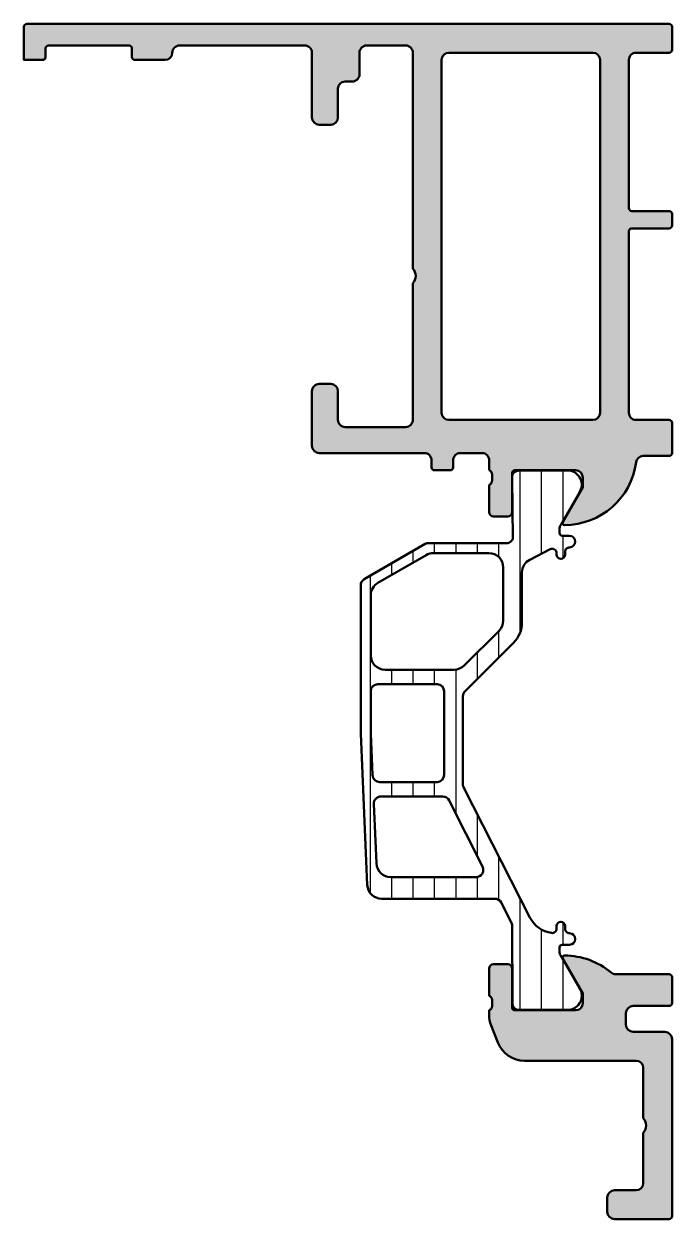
# Model space of a CAD drawing. Extents: x -30 to 15, y 0 to 83.
import ezdxf

# ---------------------------------------------------------------- set-up
doc = ezdxf.new("R2010")
doc.units = 0
for name, color, linetype, lineweight in [('0S-Alu contour', 7, 'Continuous', 50), ('0S-Alu hatch', 252, 'Continuous', 25), ('0S-Plastic contour', 254, 'Continuous', 50), ('0S-Plastic hatch', 253, 'Continuous', 25)]:
    doc.layers.add(name, color=color, linetype=linetype, lineweight=lineweight)

# ---------------------------------------------------------------- blocks, each defined once
blk = doc.blocks.new('469890__32DF7F04_ADAA_466A_9E45_DB530DAF7FE0_')
at = {"layer": '0S-Alu hatch'}
h = blk.add_hatch(color=256, dxfattribs=at)
edge = h.paths.add_edge_path()
edge.add_line((15.00100320730185, 53.20086376997223), (15.00100320730185, 55.30086376997222))
edge.add_arc((14.80100320730185, 55.30086376997222), 0.2000000000000028, 0, 90)
edge.add_line((14.80100320730185, 55.50086376997223), (12.50100320730185, 55.50086376997223))
edge.add_ellipse((12.50100320730184, 56.00086376997222), major_axis=(-0.4999999999999929, 0), ratio=1, start_angle=0, end_angle=90.0000000000004, ccw=False)
edge.add_line((12.00100320730185, 56.00086376997222), (12.00100320730185, 68.60086376997222))
edge.add_ellipse((12.20100320730184, 68.60086376997224), major_axis=(-0.1999999999999957, 0), ratio=1, start_angle=269.99999999999795, end_angle=360, ccw=False)
edge.add_line((12.20100320730185, 68.80086376997222), (14.80100320730185, 68.80086376997222))
edge.add_arc((14.80100320730185, 69.00086376997221), 0.2000000000000028, 270, 360)
edge.add_line((15.00100320730185, 69.00086376997221), (15.00100320730185, 69.80086376997222))
edge.add_arc((14.80100320730185, 69.80086376997222), 0.2000000000000028, 0, 90)
edge.add_line((14.80100320730185, 70.00086376997223), (12.20100320730185, 70.00086376997223))
edge.add_ellipse((12.20100320730184, 70.20086376997222), major_axis=(-0.1999999999999886, 0), ratio=1, start_angle=0, end_angle=90.00000000000199, ccw=False)
edge.add_line((12.00100320730185, 70.20086376997223), (12.00100320730185, 80.50086376997224))
edge.add_ellipse((12.50100320730184, 80.50086376997224), major_axis=(-0.4999999999999965, 0), ratio=1, start_angle=269.9999999999996, end_angle=360, ccw=False)
edge.add_line((12.50100320730185, 81.00086376997223), (14.80100320730185, 81.00086376997223))
edge.add_arc((14.80100320730185, 81.20086376997224), 0.2000000000000028, 270, 360)
edge.add_line((15.00100320730185, 81.20086376997224), (15.00100320730185, 82.80086376997222))
edge.add_arc((14.80100320730185, 82.80086376997222), 0.2000000000000028, 0, 89.99999999999594)
edge.add_line((14.80100320730186, 83.00086376997224), (-29.79899679269816, 83.00086376997224))
edge.add_arc((-29.79899679269816, 82.80086376997222), 0.2000000000000028, 90, 180)
edge.add_line((-29.99899679269816, 82.80086376997222), (-29.99899679269815, 80.50086376997224))
edge.add_line((-29.99899679269815, 80.50086376997224), (-28.69899679269814, 80.50086376997224))
edge.add_arc((-28.69899679269815, 80.70086376997222), 0.2000000000000028, 270.0000000000021, 360)
edge.add_line((-28.49899679269814, 80.70086376997222), (-28.49899679269815, 81.30086376997224))
edge.add_ellipse((-28.29899679269816, 81.30086376997224), major_axis=(-0.1999999999999922, 0), ratio=1, start_angle=269.99999999999693, end_angle=360, ccw=False)
edge.add_line((-28.29899679269815, 81.50086376997224), (-22.69899679269815, 81.50086376997224))
edge.add_ellipse((-22.69899679269814, 81.30086376997224), major_axis=(-0.1999999999999886, 0), ratio=1, start_angle=180, end_angle=270.00000000000307, ccw=False)
edge.add_line((-22.49899679269814, 81.30086376997224), (-22.49899679269814, 80.70086376997224))
edge.add_arc((-22.29899679269814, 80.70086376997224), 0.1999999999999957, 180, 269.999999999998)
edge.add_line((-22.29899679269815, 80.50086376997226), (-20.19899679269815, 80.50086376997224))
edge.add_arc((-20.19899679269815, 81.00086376997223), 0.5, 270, 360)
edge.add_ellipse((-19.19899679269816, 81.00086376997226), major_axis=(-0.4999999999999858, 0), ratio=1, start_angle=269.9999999999992, end_angle=360, ccw=False)
edge.add_line((-19.19899679269815, 81.50086376997224), (-10.49899679269813, 81.50086376997224))
edge.add_ellipse((-10.49899679269813, 81.00086376997223), major_axis=(-0.5, 0), ratio=1, start_angle=180, end_angle=270.0000000000004, ccw=False)
edge.add_line((-9.998996792698136, 81.00086376997223), (-9.998996792698136, 76.50086376997224))
edge.add_arc((-9.498996792698136, 76.50086376997224), 0.5, 180, 269.9999999999992)
edge.add_line((-9.498996792698144, 76.00086376997224), (-8.698996792698125, 76.00086376997224))
edge.add_arc((-8.698996792698132, 76.50086376997224), 0.5, 270.0000000000008, 360)
edge.add_line((-8.198996792698132, 76.50086376997221), (-8.19899679269814, 78.50086376997224))
edge.add_ellipse((-7.698996792698131, 78.50086376997221), major_axis=(-0.500000000000008, 0), ratio=1, start_angle=270.0000000000001, end_angle=360, ccw=False)
edge.add_line((-7.698996792698132, 79.00086376997224), (-7.198996792698139, 79.00086376997224))
edge.add_arc((-7.198996792698132, 79.50086376997224), 0.5, 269.9999999999992, 360)
edge.add_line((-6.698996792698132, 79.50086376997223), (-6.698996792698132, 81.00086376997223))
edge.add_ellipse((-6.198996792698137, 81.00086376997223), major_axis=(-0.4999999999999947, 0), ratio=1, start_angle=269.9999999999994, end_angle=360, ccw=False)
edge.add_line((-6.198996792698132, 81.50086376997224), (-3.498996792698122, 81.50086376997224))
edge.add_ellipse((-3.498996792698116, 81.00086376997223), major_axis=(-0.5, 0), ratio=1, start_angle=180, end_angle=270.0000000000006, ccw=False)
edge.add_line((-2.998996792698122, 81.00086376997223), (-2.998996792698122, 66.00086376997221))
edge.add_ellipse((-3.52399679269812, 65.50086376997223), major_axis=(-0.724999999999999, 0), ratio=1, start_angle=136.3971810272964, end_angle=223.6028189727038, ccw=False)
edge.add_line((-2.998996792698122, 65.00086376997223), (-2.998996792698122, 55.50086376997223))
edge.add_ellipse((-3.498996792698116, 55.50086376997222), major_axis=(-0.4999999999999947, 0), ratio=1, start_angle=89.99999999999937, end_angle=180, ccw=False)
edge.add_line((-3.498996792698122, 55.00086376997223), (-7.698996792698132, 55.00086376997223))
edge.add_ellipse((-7.698996792698135, 55.50086376997222), major_axis=(-0.4999999999999929, 0), ratio=1, start_angle=0, end_angle=90.0000000000004, ccw=False)
edge.add_line((-8.198996792698132, 55.50086376997223), (-8.198996792698132, 57.50086376997223))
edge.add_arc((-8.698996792698125, 57.50086376997223), 0.5, 0, 90)
edge.add_line((-8.698996792698125, 58.00086376997223), (-9.498996792698136, 58.00086376997223))
edge.add_arc((-9.49899679269815, 57.50086376997223), 0.5, 89.99999999999837, 180)
edge.add_line((-9.99899679269815, 57.50086376997223), (-9.998996792698136, 53.70086376997222))
edge.add_arc((-9.498996792698136, 53.70086376997222), 0.5, 180, 270)
edge.add_line((-9.498996792698136, 53.20086376997222), (-2.198996792698139, 53.20086376997223))
edge.add_ellipse((-2.198996792698134, 52.70086376997223), major_axis=(-0.4999999999999929, 0), ratio=1, start_angle=180, end_angle=270.00000000000057, ccw=False)
edge.add_line((-1.698996792698139, 52.70086376997223), (-1.698996792698139, 52.20086376997222))
edge.add_arc((-1.498996792698136, 52.20086376997222), 0.2000000000000028, 180, 270)
edge.add_line((-1.498996792698136, 52.00086376997222), (-0.3989967926981421, 52.00086376997223))
edge.add_arc((-0.398996792698135, 52.20086376997222), 0.2000000000000028, 269.999999999998, 360)
edge.add_line((-0.1989967926981322, 52.20086376997222), (-0.1989967926981393, 52.70086376997223))
edge.add_ellipse((0.3010032073018603, 52.70086376997222), major_axis=(-0.4999999999999997, 0), ratio=1, start_angle=270, end_angle=360, ccw=False)
edge.add_line((0.3010032073018607, 53.20086376997222), (1.80100320730186, 53.20086376997223))
edge.add_ellipse((1.801003207301866, 52.70086376997223), major_axis=(-0.4999999999999929, 0), ratio=1, start_angle=180, end_angle=270.0000000000006, ccw=False)
edge.add_line((2.30100320730186, 52.70086376997223), (2.30100320730186, 52.00086376997223))
edge.add_ellipse((2.201003207301861, 51.71802105749761), major_axis=(-0.2999999999999992, 0), ratio=1, start_angle=180, end_angle=250.52877936550948, ccw=False)
edge.add_line((2.501003207301863, 51.71802105749761), (2.501003207301863, 51.28370648244684))
edge.add_ellipse((2.201003207301863, 51.28370648244684), major_axis=(-0.3000000000000003, 0), ratio=1, start_angle=109.4712206344903, end_angle=180, ccw=False)
edge.add_line((2.30100320730186, 51.00086376997222), (2.30100320730186, 49.10086376997226))
edge.add_arc((2.6010032073019, 49.10086376997226), 0.3000000000000398, 180, 270)
edge.add_line((2.6010032073019, 48.80086376997223), (3.591003207301824, 48.80086376997223))
edge.add_arc((3.591003207301824, 49.10086376997226), 0.3000000000000398, 270, 360)
edge.add_line((3.891003207301864, 49.10086376997226), (3.891003207301864, 51.80086376997222))
edge.add_ellipse((4.09100320730187, 51.80086376997222), major_axis=(-0.2000000000000064, 0), ratio=1, start_angle=270.000000000001, end_angle=360, ccw=False)
edge.add_line((4.091003207301866, 52.00086376997223), (8.301003207301873, 52.00086376997223))
edge.add_ellipse((8.30100320730186, 51.50086376997222), major_axis=(-0.5, 0), ratio=1, start_angle=180, end_angle=269.9999999999984, ccw=False)
edge.add_line((8.80100320730186, 51.50086376997222), (8.801003207301873, 50.80086376997222))
edge.add_line((8.801003207301873, 50.80086376997222), (7.41950774967951, 48.40804344694467))
edge.add_arc((7.539122991950165, 48.33898355462052), 0.1381197846483035, 149.9999999999988, 270)
edge.add_arc((7.539122991950165, 53.20086376997221), 5, 270, 352.6879780737332)
edge.add_ellipse((12.99439567074451, 52.50086376997223), major_axis=(-0.4999999999999994, 0), ratio=1, start_angle=269.99999999999983, end_angle=352.6879780737332, ccw=False)
edge.add_line((12.99439567074451, 53.00086376997223), (14.80100320730185, 53.00086376997223))
edge.add_arc((14.80100320730185, 53.20086376997223), 0.2000000000000028, 270, 360)
edge = h.paths.add_edge_path()
edge.add_line((-0.4989967926981223, 81.00086376997223), (9.50100320730185, 81.00086376997223))
edge.add_ellipse((9.50100320730185, 80.50086376997224), major_axis=(-0.5, 0), ratio=1, start_angle=180, end_angle=270, ccw=False)
edge.add_line((10.00100320730185, 80.50086376997224), (10.00100320730185, 56.00086376997222))
edge.add_ellipse((9.50100320730185, 56.00086376997222), major_axis=(-0.5, 0), ratio=1, start_angle=90, end_angle=180, ccw=False)
edge.add_line((9.50100320730185, 55.50086376997223), (-0.4989967926981223, 55.50086376997223))
edge.add_ellipse((-0.4989967926981223, 56.00086376997222), major_axis=(-0.5, 0), ratio=1, start_angle=0, end_angle=90, ccw=False)
edge.add_line((-0.9989967926981222, 56.00086376997222), (-0.9989967926981222, 80.50086376997224))
edge.add_ellipse((-0.4989967926981223, 80.50086376997224), major_axis=(-0.5, 0), ratio=1, start_angle=270, end_angle=360, ccw=False)
at = {"layer": '0S-Alu contour', "color": 7}
for points in [[(14.80100320730186, 83.00086376997224), (-29.79899679269816, 83.00086376997224)], [(-29.99899679269816, 82.80086376997222), (-29.99899679269815, 80.50086376997224), (-28.69899679269814, 80.50086376997224)], [(15.00100320730185, 81.20086376997224), (15.00100320730185, 82.80086376997222)], [(-28.29899679269815, 81.50086376997224), (-22.69899679269815, 81.50086376997224)], [(-19.19899679269815, 81.50086376997224), (-10.49899679269813, 81.50086376997224)], [(-6.198996792698132, 81.50086376997224), (-3.498996792698122, 81.50086376997224)], [(-28.49899679269814, 80.70086376997222), (-28.49899679269815, 81.30086376997224)], [(-22.49899679269814, 81.30086376997224), (-22.49899679269814, 80.70086376997224)], [(-9.998996792698136, 81.00086376997223), (-9.998996792698136, 76.50086376997224)], [(-6.698996792698132, 79.50086376997223), (-6.698996792698132, 81.00086376997223)], [(-2.998996792698122, 81.00086376997223), (-2.998996792698122, 66.00086376997221)], [(-0.4989967926981223, 81.00086376997223), (9.50100320730185, 81.00086376997223)], [(12.50100320730185, 81.00086376997223), (14.80100320730185, 81.00086376997223)], [(-22.29899679269815, 80.50086376997226), (-20.19899679269815, 80.50086376997224)], [(-0.9989967926981222, 56.00086376997222), (-0.9989967926981222, 80.50086376997224)], [(10.00100320730185, 80.50086376997224), (10.00100320730185, 56.00086376997222)], [(12.00100320730185, 70.20086376997223), (12.00100320730185, 80.50086376997224)], [(-7.698996792698132, 79.00086376997224), (-7.198996792698139, 79.00086376997224)], [(-8.198996792698132, 76.50086376997221), (-8.19899679269814, 78.50086376997224)], [(-9.498996792698144, 76.00086376997224), (-8.698996792698125, 76.00086376997224)], [(14.80100320730185, 70.00086376997223), (12.20100320730185, 70.00086376997223)], [(15.00100320730185, 69.00086376997221), (15.00100320730185, 69.80086376997222)], [(12.00100320730185, 56.00086376997222), (12.00100320730185, 68.60086376997222)], [(12.20100320730185, 68.80086376997222), (14.80100320730185, 68.80086376997222)], [(-2.998996792698122, 65.00086376997223), (-2.998996792698122, 55.50086376997223)], [(-9.99899679269815, 57.50086376997223), (-9.998996792698136, 53.70086376997222)], [(-8.698996792698125, 58.00086376997223), (-9.498996792698136, 58.00086376997223)], [(-8.198996792698132, 55.50086376997223), (-8.198996792698132, 57.50086376997223)], [(-3.498996792698122, 55.00086376997223), (-7.698996792698132, 55.00086376997223)], [(9.50100320730185, 55.50086376997223), (-0.4989967926981226, 55.50086376997223)], [(14.80100320730185, 55.50086376997223), (12.50100320730185, 55.50086376997223)], [(15.00100320730185, 53.20086376997223), (15.00100320730185, 55.30086376997222)], [(-9.498996792698136, 53.20086376997222), (-2.198996792698139, 53.20086376997223)], [(0.3010032073018607, 53.20086376997222), (1.80100320730186, 53.20086376997223)], [(-1.698996792698139, 52.70086376997223), (-1.698996792698139, 52.20086376997222)], [(-0.1989967926981322, 52.20086376997222), (-0.1989967926981393, 52.70086376997223)], [(2.30100320730186, 52.70086376997223), (2.30100320730186, 52.00086376997223)], [(12.99439567074451, 53.00086376997223), (14.80100320730185, 53.00086376997223)], [(-1.498996792698136, 52.00086376997222), (-0.3989967926981421, 52.00086376997223)], [(2.501003207301863, 51.71802105749761), (2.501003207301863, 51.28370648244684)], [(3.891003207301864, 49.10086376997226), (3.891003207301864, 51.80086376997222)], [(4.091003207301866, 52.00086376997223), (8.301003207301873, 52.00086376997223)], [(8.80100320730186, 51.50086376997222), (8.801003207301873, 50.80086376997222), (7.41950774967951, 48.40804344694467)], [(2.30100320730186, 51.00086376997222), (2.30100320730186, 49.10086376997226)], [(2.6010032073019, 48.80086376997223), (3.591003207301824, 48.80086376997223)]]:
    blk.add_lwpolyline(points, dxfattribs=at)
for centre, radius, start, end in [((-29.79899679269816, 82.80086376997222), 0.2000000000000028, 90, 180), ((14.80100320730185, 82.80086376997222), 0.2000000000000028, 0, 89.99999999999594), ((-28.69899679269815, 80.70086376997222), 0.2000000000000028, 270.0000000000021, 0), ((-22.29899679269814, 80.70086376997224), 0.1999999999999957, 180, 269.999999999998), ((-20.19899679269815, 81.00086376997223), 0.5, 270, 0), ((14.80100320730185, 81.20086376997224), 0.2000000000000028, 270, 0), ((-7.198996792698132, 79.50086376997224), 0.5, 269.9999999999992, 0), ((-9.498996792698136, 76.50086376997224), 0.5, 180, 269.9999999999992), ((-8.698996792698132, 76.50086376997224), 0.5, 270.0000000000008, 0), ((14.80100320730185, 69.80086376997222), 0.2000000000000028, 0, 90), ((14.80100320730185, 69.00086376997221), 0.2000000000000028, 270, 0), ((-9.49899679269815, 57.50086376997223), 0.5, 89.99999999999837, 180), ((-8.698996792698125, 57.50086376997223), 0.5, 0, 90), ((14.80100320730185, 55.30086376997222), 0.2000000000000028, 0, 90), ((-9.498996792698136, 53.70086376997222), 0.5, 180, 270), ((14.80100320730185, 53.20086376997223), 0.2000000000000028, 270, 0), ((7.539122991950165, 53.20086376997221), 5, 270, 352.6879780737332), ((-1.498996792698136, 52.20086376997222), 0.2000000000000028, 180, 270), ((-0.398996792698135, 52.20086376997222), 0.2000000000000028, 269.999999999998, 0), ((2.6010032073019, 49.10086376997226), 0.3000000000000398, 180, 270), ((3.591003207301824, 49.10086376997226), 0.3000000000000398, 270, 0), ((7.539122991950165, 48.33898355462052), 0.1381197846483035, 149.9999999999988, 270)]:
    blk.add_arc(centre, radius, start, end, dxfattribs=at)
at = {"layer": '0S-Alu contour', "color": 7, "extrusion": (0, 0, -1)}
for centre, radius, start, end in [((28.29899679269816, 81.30086376997224), 0.1999999999999922, 0, 90.00000000000306), ((22.69899679269814, 81.30086376997224), 0.1999999999999886, 89.99999999999694, 180), ((19.19899679269816, 81.00086376997226), 0.4999999999999858, 0, 90.00000000000081), ((10.49899679269813, 81.00086376997223), 0.5, 89.99999999999959, 180), ((6.198996792698137, 81.00086376997223), 0.4999999999999947, 0, 90.00000000000063), ((3.498996792698116, 81.00086376997223), 0.5, 89.99999999999939, 180), ((0.4989967926981223, 80.50086376997224), 0.5, 0, 90), ((-9.50100320730185, 80.50086376997224), 0.5, 90, 180), ((-12.50100320730184, 80.50086376997224), 0.4999999999999965, 0, 90.0000000000004), ((7.698996792698131, 78.50086376997221), 0.500000000000008, 0, 89.99999999999991), ((-12.20100320730184, 70.20086376997222), 0.1999999999999886, 269.999999999998, 0), ((-12.20100320730184, 68.60086376997224), 0.1999999999999957, 0, 90.00000000000205), ((3.52399679269812, 65.50086376997223), 0.724999999999999, 136.3971810272962, 223.6028189727037), ((0.4989967926981223, 56.00086376997222), 0.5, 270, 0), ((-9.50100320730185, 56.00086376997222), 0.5, 180, 270), ((-12.50100320730184, 56.00086376997222), 0.4999999999999929, 269.9999999999996, 0), ((7.698996792698135, 55.50086376997222), 0.4999999999999929, 269.9999999999996, 0), ((3.498996792698116, 55.50086376997222), 0.4999999999999947, 180, 270.0000000000006), ((2.198996792698134, 52.70086376997223), 0.4999999999999929, 89.99999999999945, 180), ((-0.3010032073018603, 52.70086376997222), 0.4999999999999997, 0, 90.00000000000003), ((-1.801003207301866, 52.70086376997223), 0.4999999999999929, 89.99999999999939, 180), ((-12.99439567074451, 52.50086376997223), 0.4999999999999994, 7.312021926266812, 90.00000000000018), ((-2.201003207301861, 51.71802105749761), 0.2999999999999992, 109.4712206344905, 180), ((-4.09100320730187, 51.80086376997222), 0.2000000000000064, 0, 89.99999999999898), ((-8.30100320730186, 51.50086376997222), 0.5, 90.0000000000016, 180), ((-2.201003207301863, 51.28370648244684), 0.3000000000000003, 180, 250.5287793655097)]:
    blk.add_arc(centre, radius, start, end, dxfattribs=at)
blk = doc.blocks.new('278063__280C785B_1D06_41BF_A5A6_255D1F89F96D___8C544D58_FFFF_4F90_8267_272ED896C6AE_')
at = {"layer": '0S-Plastic hatch'}
h = blk.add_hatch(dxfattribs=at)
h.set_pattern_fill('ANSI31', color=256, scale=0.4680000000000001, angle=45, style=0)
h.set_pattern_definition([(90, (0, 0), (-1.4859, 0), [])])
edge = h.paths.add_edge_path()
edge.add_arc((2.581033110782819, 41.44081326363532), 1.999999999999996, 314.9999999999977, 360)
edge.add_line((4.581033110782814, 41.44081326363532), (4.581033110782925, 44.90334290856757))
edge.add_ellipse((5.581033110782859, 44.90334290856752), major_axis=(-0.9999999999999333, 0), ratio=1, start_angle=296.9864693082965, end_angle=360, ccw=False)
edge.add_line((5.127253039453648, 45.79445662009053), (6.544933338377688, 46.51637915236572))
edge.add_ellipse((6.681067359776477, 46.24904503890876), major_axis=(-0.300000000000042, 0), ratio=1, start_angle=180, end_angle=296.98646930829574, ccw=False)
edge.add_line((6.981067359776517, 46.24904503890876), (6.981067359776503, 46.15086376997438))
edge.add_arc((7.2810673597765, 46.15086376997438), 0.2999999999999971, 180, 360)
edge.add_line((7.581067359776497, 46.15086376997438), (7.581067359776497, 46.35086376997438))
edge.add_ellipse((7.881067359776562, 46.35086376997438), major_axis=(-0.3000000000000647, 0), ratio=1, start_angle=269.9999999999993, end_angle=360, ccw=False)
edge.add_arc((7.881067359776537, 47.05086376997441), 0.399999999999963, 270.0000000000041, 450.000000000004)
edge.add_line((7.881067359776508, 47.45086376997438), (7.381033110782709, 47.45086376997445))
edge.add_ellipse((7.381033110782871, 47.65086376997436), major_axis=(-0.1999999999999105, 0), ratio=1, start_angle=0, end_angle=89.99999999995367, ccw=False)
edge.add_line((7.181033110782962, 47.65086376997436), (7.180955505384687, 47.9266825569763))
edge.add_ellipse((7.680955505279568, 47.92667230268263), major_axis=(-0.5000000000000311, 0), ratio=1, start_angle=330.0000034006581, end_angle=359.9988249444108, ccw=False)
edge.add_line((7.247942788549153, 48.17667227698219), (8.56645964150782, 50.46041076997223))
edge.add_arc((7.738477148264649, 51.00009665201356), 0.9883399518343366, 326.9033564916659, 442.4978808121664)
edge.add_line((7.867517641507832, 51.97997644642482), (4.390976143408344, 51.97997644642483))
edge.add_arc((4.366906726525598, 51.51382430033745), 0.4667731356140227, 87.04420029355288, 182.8786305861453)
edge.add_line((3.900722585232367, 51.49038274455207), (3.941164063664658, 47.25090559866623))
edge.add_ellipse((3.54857822189794, 47.35464173946255), major_axis=(-0.4060601310926685, 0), ratio=1, start_angle=96.07742021303022, end_angle=165.1985693329914, ccw=False)
edge.add_line((3.591568702460726, 46.9508637699744), (-1.884992293001346, 46.95086376997441))
edge.add_arc((-1.884992293001445, 46.45086376997404), 0.5000000000003624, 89.99999999998862, 119.999999999991)
edge.add_line((-2.134992293001559, 46.88387647186662), (-6.368966889216942, 44.43939009899957))
edge.add_arc((-6.118966889217091, 44.00637739710716), 0.5000000000000896, 119.9999999999743, 180)
edge.add_line((-6.618966889217181, 44.00637739710716), (-6.618966889217176, 33.70274654419246))
edge.add_line((-6.618966889217176, 33.70274654419246), (-6.160723368543813, 23.20724438260888))
edge.add_arc((-5.161675146962117, 23.25086376997424), 0.9999999999998387, 182.5000000000017, 270.0000000000061)
edge.add_line((-5.161675146962011, 22.2508637699744), (2.698528775075551, 22.25086376997439))
edge.add_ellipse((2.698528775075571, 21.75086376997457), major_axis=(-0.4999999999998189, 0), ratio=1, start_angle=207.0072193886974, end_angle=270.0000000000023, ccw=False)
edge.add_line((3.144003431754349, 21.97791515238997), (3.859019132542343, 20.57505483751235))
edge.add_ellipse((3.591734338534912, 20.43882400806313), major_axis=(-0.3000000000000312, 0), ratio=1, start_angle=179.9920113084649, end_angle=207.0072193886806, ccw=False)
edge.add_line((3.891734335618878, 20.4387821793722), (3.923443231254125, 15.01086238703591))
edge.add_arc((4.349325867755027, 14.95285551624611), 0.4298148637864716, 172.2438200066981, 273.1549616102094)
edge.add_line((4.37298143595872, 14.52369210771186), (7.867517641507816, 14.54371731976626))
edge.add_arc((7.764881353453361, 15.50351924047227), 0.9652740204815156, 276.1037214403814, 393.858579888591)
edge.add_line((8.566459641507805, 16.04131676997222), (7.247942788549167, 18.32505526296223))
edge.add_ellipse((7.680955505279461, 18.57505523726178), major_axis=(-0.4999999999999233, 0), ratio=1, start_angle=0.001175055589214935, end_angle=29.99999659934838, ccw=False)
edge.add_line((7.180955505384687, 18.57504498296734), (7.181033110782834, 18.85086376954743))
edge.add_ellipse((7.381033110996286, 18.85086376976095), major_axis=(-0.2000000002134517, 0), ratio=1, start_angle=270.0000000612015, end_angle=360, ccw=False)
edge.add_line((7.381033110782652, 19.0508637699744), (7.881067359776508, 19.05086376997445))
edge.add_arc((7.881067359776537, 19.45086376997441), 0.3999999999999559, 269.9999999999959, 449.9999999999959)
edge.add_ellipse((7.881067359776563, 20.15086376997443), major_axis=(-0.3000000000000647, 0), ratio=1, start_angle=0, end_angle=90.00000000000028, ccw=False)
edge.add_line((7.581067359776497, 20.15086376997444), (7.581067359776497, 20.35086376997443))
edge.add_arc((7.2810673597765, 20.35086376997443), 0.2999999999999971, 0, 180)
edge.add_line((6.981067359776503, 20.35086376997443), (6.981067359776503, 20.16644212959746))
edge.add_ellipse((6.681067359776478, 20.16644212959744), major_axis=(-0.3000000000000247, 0), ratio=1, start_angle=82.23741734384367, end_angle=180, ccw=False)
edge.add_ellipse((6.910683860554983, 21.85086376997446), major_axis=(-2.000000000000072, 0), ratio=1, start_angle=27.00721938868992, end_angle=82.2374173438401, ccw=False)
edge.add_line((5.128785233839046, 20.94265824031273), (0.5355584541039775, 29.95456603397307))
edge.add_ellipse((0.9810331107820802, 30.1816174163885), major_axis=(-0.4999999999992339, 0), ratio=1, start_angle=0, end_angle=27.00721938873619, ccw=False)
edge.add_line((0.4810331107828461, 30.18161741638851), (0.4810331107828461, 36.30527935770287))
edge.add_ellipse((0.9810331107828602, 36.30527935770286), major_axis=(-0.5000000000000142, 0), ratio=1, start_angle=314.9999999999977, end_angle=360, ccw=False)
edge.add_line((0.6274797201895908, 36.65883274829616), (3.995246673155854, 40.02659970126217))
edge = h.paths.add_edge_path()
edge.add_line((-1.563453262084181, 46.25086376997442), (2.281033110782914, 46.25086376997442))
edge.add_ellipse((2.281033110782914, 45.25086376997442), major_axis=(-1, 0), ratio=1, start_angle=180, end_angle=270, ccw=False)
edge.add_line((3.281033110782914, 45.25086376997442), (3.281033110782914, 41.56507733234751))
edge.add_ellipse((2.281033110782907, 41.56507733234751), major_axis=(-1.000000000000007, 0), ratio=1, start_angle=135.0000000000006, end_angle=180, ccw=False)
edge.add_line((2.988139891969467, 40.85797055116096), (0.5739263295963566, 38.44375698878786))
edge.add_ellipse((-0.1331804515901851, 39.15086376997442), major_axis=(-1, 0), ratio=1, start_angle=89.9999999999996, end_angle=134.9999999999996, ccw=False)
edge.add_line((-0.1331804515901922, 38.15086376997442), (-4.918966889217131, 38.15086376997442))
edge.add_ellipse((-4.918966889217131, 39.15086376997442), major_axis=(-1, 0), ratio=1, start_angle=0, end_angle=90, ccw=False)
edge.add_line((-5.918966889217131, 39.15086376997442), (-5.918966889217126, 43.31355707407977))
edge.add_ellipse((-4.918966889217131, 43.31355707407977), major_axis=(-0.9999999999999959, 0), ratio=1, start_angle=300.0000000000001, end_angle=360, ccw=False)
edge.add_line((-5.418966889217131, 44.17958247786421), (-2.063453262084181, 46.11688917375885))
edge.add_ellipse((-1.563453262084173, 45.25086376997442), major_axis=(-1, 0), ratio=1, start_angle=270.0000000000004, end_angle=300.00000000000057, ccw=False)
edge = h.paths.add_edge_path()
edge.add_line((-5.205985890217334, 29.3508637699744), (-0.920631647657501, 29.35086376997439))
edge.add_ellipse((-0.9206316476575082, 28.85086376997432), major_axis=(-0.5000000000000775, 0), ratio=1, start_angle=206.7367475977947, end_angle=269.9999999999992, ccw=False)
edge.add_line((-0.4740901344492841, 29.07580971232889), (1.843166613745889, 24.47580971232883))
edge.add_ellipse((1.396625100537804, 24.25086376997433), major_axis=(-0.4999999999999219, 0), ratio=1, start_angle=89.9999999999983, end_angle=206.7367475977945, ccw=False)
edge.add_line((1.396625100537789, 23.7508637699744), (-4.526499681710788, 23.75086376997441))
edge.add_ellipse((-4.526499681710767, 24.75086376997438), major_axis=(-0.9999999999999676, 0), ratio=1, start_angle=2.5000000000030127, end_angle=89.9999999999988, ccw=False)
edge.add_line((-5.52554790329259, 24.70724438260899), (-5.705510001008287, 28.82905407629198))
edge.add_ellipse((-5.205985890217519, 28.85086376997456), major_axis=(-0.4999999999998366, 0), ratio=1, start_angle=-90.00000000002109, end_angle=2.4999999999911893, ccw=False)
edge = h.paths.add_edge_path()
edge.add_line((-5.918966889217131, 33.71802059852554), (-5.918966889217131, 36.6508637699744))
edge.add_ellipse((-5.418966889217124, 36.65086376997441), major_axis=(-0.5000000000000071, 0), ratio=1, start_angle=270.0000000000008, end_angle=360, ccw=False)
edge.add_line((-5.418966889217131, 37.15086376997442), (-1.318966889217108, 37.15086376997442))
edge.add_ellipse((-1.318966889217108, 36.65086376997442), major_axis=(-0.5, 0), ratio=1, start_angle=180, end_angle=270, ccw=False)
edge.add_line((-0.8189668892171084, 36.65086376997442), (-0.8189668892171084, 30.8508637699744))
edge.add_ellipse((-1.318966889217108, 30.8508637699744), major_axis=(-0.5, 0), ratio=1, start_angle=90, end_angle=180, ccw=False)
edge.add_line((-1.318966889217108, 30.3508637699744), (-5.293307776034339, 30.3508637699744))
edge.add_ellipse((-5.293307776034353, 30.85086376997442), major_axis=(-0.5000000000000155, 0), ratio=1, start_angle=2.500000000001819, end_angle=90.00000000000159, ccw=False)
edge.add_line((-5.792831886825297, 30.82905407629173), (-5.918966889217131, 33.71802059852554))
at = {"layer": '0S-Alu contour', "color": 7}
for points in [[(-5.418966889217131, 44.17958247786421), (-2.063453262084181, 46.11688917375885)], [(-1.563453262084181, 46.25086376997442), (2.281033110782914, 46.25086376997442)], [(3.281033110782914, 45.25086376997442), (3.281033110782914, 41.56507733234751)], [(-5.918966889217131, 39.15086376997442), (-5.918966889217126, 43.31355707407977)], [(2.988139891969467, 40.85797055116096), (0.5739263295963564, 38.44375698878786)], [(-0.1331804515901922, 38.15086376997442), (-4.918966889217131, 38.15086376997442)], [(-5.918966889217131, 33.71802059852554), (-5.918966889217131, 36.6508637699744)], [(-5.418966889217131, 37.15086376997442), (-1.318966889217108, 37.15086376997442)], [(-0.8189668892171084, 36.65086376997442), (-0.8189668892171084, 30.8508637699744)], [(-5.792831886825297, 30.82905407629173), (-5.918966889217131, 33.71802059852554)], [(-1.318966889217108, 30.3508637699744), (-5.293307776034339, 30.3508637699744)], [(-5.205985890217334, 29.3508637699744), (-0.920631647657501, 29.35086376997439)], [(-0.4740901344492841, 29.07580971232889), (1.843166613745889, 24.47580971232883)], [(-5.52554790329259, 24.70724438260899), (-5.705510001008287, 28.82905407629198)], [(1.396625100537789, 23.7508637699744), (-4.526499681710788, 23.75086376997441)]]:
    blk.add_lwpolyline(points, dxfattribs=at)
at = {"layer": '0S-Alu contour', "color": 7, "extrusion": (0, 0, -1)}
for centre, radius, start, end in [((1.563453262084173, 45.25086376997442), 1, 59.99999999999946, 89.99999999999959), ((-2.281033110782914, 45.25086376997442), 1, 90, 180), ((4.918966889217131, 43.31355707407977), 0.9999999999999959, 0, 59.99999999999986), ((-2.281033110782907, 41.56507733234751), 1.000000000000007, 180, 224.9999999999994), ((4.918966889217131, 39.15086376997442), 1, 270, 0), ((0.1331804515901851, 39.15086376997442), 1, 225.0000000000005, 270.0000000000004), ((5.418966889217124, 36.65086376997441), 0.5000000000000071, 0, 89.9999999999992), ((1.318966889217108, 36.65086376997442), 0.5, 90, 180), ((5.293307776034353, 30.85086376997442), 0.5000000000000155, 269.9999999999984, 357.4999999999982), ((1.318966889217108, 30.8508637699744), 0.5, 180, 270), ((5.205985890217519, 28.85086376997456), 0.4999999999998366, 357.5000000000088, 90.00000000002115), ((0.9206316476575082, 28.85086376997432), 0.5000000000000775, 90.00000000000081, 153.2632524022053), ((4.526499681710767, 24.75086376997438), 0.9999999999999676, 270.0000000000012, 357.499999999997), ((-1.396625100537804, 24.25086376997433), 0.4999999999999219, 153.2632524022055, 270.0000000000017)]:
    blk.add_arc(centre, radius, start, end, dxfattribs=at)
at = {"layer": '0S-Plastic contour', "color": 7}
for points in [[(3.900722585232367, 51.49038274455207), (3.941164063664658, 47.25090559866623)], [(7.867517641507832, 51.97997644642482), (4.390976143408344, 51.97997644642483)], [(7.247942788549153, 48.17667227698219), (8.56645964150782, 50.46041076997223)], [(7.181033110782962, 47.65086376997436), (7.180955505384687, 47.9266825569763)], [(7.881067359776508, 47.45086376997438), (7.381033110782709, 47.45086376997445)], [(-2.134992293001559, 46.88387647186662), (-6.368966889216942, 44.43939009899957)], [(3.591568702460726, 46.9508637699744), (-1.884992293001346, 46.95086376997441)], [(5.127253039453648, 45.79445662009053), (6.544933338377688, 46.51637915236572)], [(6.981067359776517, 46.24904503890876), (6.981067359776503, 46.15086376997438)], [(7.581067359776497, 46.15086376997438), (7.581067359776497, 46.35086376997438)], [(4.581033110782814, 41.44081326363532), (4.581033110782925, 44.90334290856757)], [(-6.618966889217181, 44.00637739710716), (-6.618966889217176, 33.70274654419246), (-6.160723368543813, 23.20724438260888)], [(0.6274797201895908, 36.65883274829616), (3.995246673155854, 40.02659970126217)], [(0.4810331107828461, 30.18161741638851), (0.4810331107828461, 36.30527935770287)], [(5.128785233839046, 20.94265824031273), (0.5355584541039775, 29.95456603397307)], [(-5.161675146962011, 22.2508637699744), (2.698528775075551, 22.25086376997439)], [(3.144003431754349, 21.97791515238997), (3.859019132542343, 20.57505483751235)], [(3.891734335618878, 20.4387821793722), (3.923443231254125, 15.01086238703591)], [(6.981067359776503, 20.35086376997443), (6.981067359776503, 20.16644212959746)], [(7.581067359776497, 20.15086376997444), (7.581067359776497, 20.35086376997443)], [(7.180955505384687, 18.57504498296734), (7.181033110782834, 18.85086376954743)], [(8.566459641507805, 16.04131676997222), (7.247942788549167, 18.32505526296223)], [(7.381033110782652, 19.0508637699744), (7.881067359776508, 19.05086376997445)], [(4.37298143595872, 14.52369210771186), (7.867517641507816, 14.54371731976626)]]:
    blk.add_lwpolyline(points, dxfattribs=at)
for centre, radius, start, end in [((4.366906726525598, 51.51382430033745), 0.4667731356140227, 87.04420029355288, 182.8786305861453), ((7.738477148264649, 51.00009665201356), 0.9883399518343366, 326.9033564916659, 82.49788081216641), ((7.881067359776537, 47.05086376997441), 0.399999999999963, 270.0000000000041, 90.00000000000406), ((-1.884992293001445, 46.45086376997404), 0.5000000000003624, 89.99999999998862, 119.999999999991), ((7.2810673597765, 46.15086376997438), 0.2999999999999971, 180, 0), ((-6.118966889217091, 44.00637739710716), 0.5000000000000896, 119.9999999999743, 180), ((2.581033110782819, 41.44081326363532), 1.999999999999996, 314.9999999999977, 0), ((-5.161675146962117, 23.25086376997424), 0.9999999999998387, 182.5000000000017, 270.0000000000061), ((7.2810673597765, 20.35086376997443), 0.2999999999999971, 0, 180), ((7.881067359776537, 19.45086376997441), 0.3999999999999559, 269.9999999999959, 89.99999999999594), ((7.764881353453361, 15.50351924047227), 0.9652740204815156, 276.1037214403814, 33.858579888591), ((4.349325867755027, 14.95285551624611), 0.4298148637864716, 172.2438200066981, 273.1549616102094)]:
    blk.add_arc(centre, radius, start, end, dxfattribs=at)
at = {"layer": '0S-Plastic contour', "color": 7, "extrusion": (0, 0, -1)}
for centre, radius, start, end in [((-7.680955505279568, 47.92667230268263), 0.5000000000000311, 0.0011750555892266, 29.99999659934186), ((-7.381033110782871, 47.65086376997436), 0.1999999999999105, 270.0000000000463, 0), ((-3.54857822189794, 47.35464173946255), 0.4060601310926685, 194.8014306670087, 263.9225797869698), ((-6.681067359776477, 46.24904503890876), 0.300000000000042, 63.01353069170424, 180), ((-7.881067359776562, 46.35086376997438), 0.3000000000000647, 0, 90.00000000000067), ((-5.581033110782859, 44.90334290856752), 0.9999999999999333, 0, 63.01353069170352), ((-0.9810331107828602, 36.30527935770286), 0.5000000000000142, 0, 45.00000000000229), ((-0.9810331107820802, 30.1816174163885), 0.4999999999992339, 332.9927806112639, 0), ((-2.698528775075571, 21.75086376997457), 0.4999999999998189, 89.99999999999775, 152.9927806113026), ((-6.910683860554983, 21.85086376997446), 2.000000000000072, 277.7625826561599, 332.9927806113101), ((-3.591734338534912, 20.43882400806313), 0.3000000000000312, 152.9927806113194, 180.0079886915352), ((-6.681067359776478, 20.16644212959744), 0.3000000000000247, 180, 277.7625826561563), ((-7.881067359776563, 20.15086376997443), 0.3000000000000647, 269.9999999999997, 0), ((-7.680955505279461, 18.57505523726178), 0.4999999999999233, 330.0000034006517, 359.9988249444108), ((-7.381033110996286, 18.85086376976095), 0.2000000002134517, 0, 89.9999999387985)]:
    blk.add_arc(centre, radius, start, end, dxfattribs=at)
blk = doc.blocks.new('469960__DA3D2707_A097_465B_9724_58F485392854_')
at = {"layer": '0S-Alu hatch'}
h = blk.add_hatch(color=256, dxfattribs=at)
edge = h.paths.add_edge_path()
edge.add_ellipse((14.50100320730186, 12.50086376997224), major_axis=(-0.5000000000000018, 0), ratio=1, start_angle=180, end_angle=269.99999999999983, ccw=False)
edge.add_line((15.00100320730186, 12.50086376997224), (15.00100320730186, 0.2008637699722442))
edge.add_ellipse((14.80100320730186, 0.200863769972245), major_axis=(-0.2000000000000046, 0), ratio=1, start_angle=90.00000000000051, end_angle=180, ccw=False)
edge.add_line((14.80100320730186, 0.0008637699722414), (11.00100320730186, 0.0008637699722414))
edge.add_ellipse((11.00100320730186, 0.5008637699722426), major_axis=(-0.5000000000000013, 0), ratio=1, start_angle=0, end_angle=89.99999999999977, ccw=False)
edge.add_line((10.50100320730186, 0.5008637699722414), (10.50100320730186, 1.500863769972241))
edge.add_ellipse((11.00100320730186, 1.500863769972239), major_axis=(-0.5000000000000018, 0), ratio=1, start_angle=270.0000000000002, end_angle=360, ccw=False)
edge.add_line((11.00100320730186, 2.000863769972241), (12.50100320730186, 2.000863769972241))
edge.add_arc((12.50100320730186, 2.500863769972241), 0.5, 270, 360)
edge.add_line((13.00100320730186, 2.500863769972241), (13.00100320730186, 6.000863769972241))
edge.add_arc((12.47600320730186, 6.500863769972241), 0.7250000000000041, 316.3971810272967, 403.6028189727033)
edge.add_line((13.00100320730186, 7.00086376997224), (13.00100320730186, 10.50086376997224))
edge.add_arc((12.50100320730186, 10.50086376997224), 0.5, 0, 90)
edge.add_line((12.50100320730186, 11.00086376997224), (4.765704068822721, 11.00086376997224))
edge.add_ellipse((4.765704068822719, 13.00086376997224), major_axis=(-2, 0), ratio=1, start_angle=21.499999999999773, end_angle=90.00000000000011, ccw=False)
edge.add_line((2.904868932858668, 12.26786131652365), (2.440168071337808, 13.44757318073696))
edge.add_ellipse((4.301003207301906, 14.18057563418556), major_axis=(-2.000000000000045, 0), ratio=1, start_angle=0, end_angle=21.499999999999375, ccw=False)
edge.add_line((2.30100320730186, 14.18057563418556), (2.30100320730186, 14.50086376997224))
edge.add_arc((2.201003207301852, 14.78370648244686), 0.3000000000000023, 289.4712206344923, 360)
edge.add_line((2.501003207301854, 14.78370648244686), (2.501003207301856, 15.21802105749762))
edge.add_arc((2.201003207301852, 15.21802105749762), 0.3000000000000043, 0, 70.52877936550784)
edge.add_line((2.30100320730186, 15.50086376997224), (2.30100320730186, 17.4008637699722))
edge.add_ellipse((2.6010032073019, 17.4008637699722), major_axis=(-0.3000000000000402, 0), ratio=1, start_angle=270.0000000000001, end_angle=360, ccw=False)
edge.add_line((2.6010032073019, 17.70086376997224), (3.591003207301817, 17.70086376997224))
edge.add_ellipse((3.591003207301816, 17.4008637699722), major_axis=(-0.3000000000000398, 0), ratio=1, start_angle=180, end_angle=269.99999999999994, ccw=False)
edge.add_line((3.891003207301857, 17.4008637699722), (3.891003207301857, 14.70086376997224))
edge.add_arc((4.091003207301852, 14.70086376997224), 0.2000000000000028, 180, 270)
edge.add_line((4.091003207301852, 14.50086376997224), (8.301003207301873, 14.50086376997224))
edge.add_arc((8.301003207301873, 15.00086376997224), 0.5, 270, 360)
edge.add_line((8.801003207301873, 15.00086376997224), (8.801003207301873, 15.70086376997224))
edge.add_line((8.801003207301873, 15.70086376997224), (7.41950774967951, 18.09368409299979))
edge.add_ellipse((7.539122991950167, 18.16274398532395), major_axis=(-0.1381197846482981, 0), ratio=1, start_angle=-89.9999999999992, end_angle=30.000000000004604, ccw=False)
edge.add_ellipse((7.539122991950184, 13.30086376997231), major_axis=(-4.999999999999943, 0), ratio=1, start_angle=229.7858289826294, end_angle=270.0000000000002, ccw=False)
edge.add_arc((11.09017917286311, 17.50086376997224), 0.5, 229.7858289826285, 270)
edge.add_line((11.09017917286311, 17.00086376997224), (14.80100320730186, 17.00086376997224))
edge.add_ellipse((14.80100320730186, 16.80086376997224), major_axis=(-0.2000000000000028, 0), ratio=1, start_angle=180, end_angle=270.0000000000005, ccw=False)
edge.add_line((15.00100320730186, 16.80086376997224), (15.00100320730186, 15.00086376997224))
edge.add_ellipse((14.80100320730186, 15.00086376997224), major_axis=(-0.2000000000000046, 0), ratio=1, start_angle=90.00000000000051, end_angle=180, ccw=False)
edge.add_line((14.80100320730186, 14.80086376997224), (12.30100320730187, 14.80086376997224))
edge.add_arc((12.30100320730187, 14.30086376997224), 0.5, 90, 180)
edge.add_line((11.80100320730187, 14.30086376997224), (11.80100320730187, 13.50086376997224))
edge.add_arc((12.30100320730187, 13.50086376997224), 0.5, 180, 270)
edge.add_line((12.30100320730187, 13.00086376997224), (14.50100320730186, 13.00086376997224))
at = {"layer": '0S-Alu contour', "color": 7}
for points in [[(2.6010032073019, 17.70086376997224), (3.591003207301817, 17.70086376997224)], [(8.801003207301873, 15.00086376997224), (8.801003207301873, 15.70086376997224), (7.41950774967951, 18.09368409299979)], [(2.30100320730186, 15.50086376997224), (2.30100320730186, 17.4008637699722)], [(3.891003207301857, 17.4008637699722), (3.891003207301857, 14.70086376997224)], [(11.09017917286311, 17.00086376997224), (14.80100320730186, 17.00086376997224)], [(15.00100320730186, 16.80086376997224), (15.00100320730186, 15.00086376997224)], [(2.501003207301854, 14.78370648244686), (2.501003207301856, 15.21802105749762)], [(2.30100320730186, 14.18057563418556), (2.30100320730186, 14.50086376997224)], [(4.091003207301852, 14.50086376997224), (8.301003207301873, 14.50086376997224)], [(11.80100320730187, 14.30086376997224), (11.80100320730187, 13.50086376997224)], [(14.80100320730186, 14.80086376997224), (12.30100320730187, 14.80086376997224)], [(2.904868932858668, 12.26786131652365), (2.440168071337808, 13.44757318073696)], [(12.30100320730187, 13.00086376997224), (14.50100320730186, 13.00086376997224)], [(15.00100320730186, 12.50086376997224), (15.00100320730186, 0.2008637699722442)], [(12.50100320730186, 11.00086376997224), (4.765704068822721, 11.00086376997224)], [(13.00100320730186, 7.00086376997224), (13.00100320730186, 10.50086376997224)], [(13.00100320730186, 2.500863769972241), (13.00100320730186, 6.000863769972241)], [(11.00100320730186, 2.000863769972241), (12.50100320730186, 2.000863769972241)], [(10.50100320730186, 0.5008637699722414), (10.50100320730186, 1.500863769972241)], [(14.80100320730186, 0.0008637699722414), (11.00100320730186, 0.0008637699722414)]]:
    blk.add_lwpolyline(points, dxfattribs=at)
at = {"layer": '0S-Alu contour', "color": 7, "extrusion": (0, 0, -1)}
for centre, radius, start, end in [((-7.539122991950167, 18.16274398532395), 0.1381197846482981, 329.9999999999954, 89.99999999999928), ((-7.539122991950184, 13.30086376997231), 4.999999999999943, 89.99999999999979, 130.2141710173706), ((-2.6010032073019, 17.4008637699722), 0.3000000000000402, 0, 89.99999999999991), ((-3.591003207301816, 17.4008637699722), 0.3000000000000398, 90.00000000000007, 180), ((-14.80100320730186, 16.80086376997224), 0.2000000000000028, 89.99999999999947, 180), ((-14.80100320730186, 15.00086376997224), 0.2000000000000046, 180, 269.9999999999995), ((-4.301003207301906, 14.18057563418556), 2.000000000000045, 338.5000000000006, 0), ((-14.50100320730186, 12.50086376997224), 0.5000000000000018, 90.00000000000018, 180), ((-4.765704068822719, 13.00086376997224), 2, 269.9999999999999, 338.5000000000002), ((-11.00100320730186, 1.500863769972239), 0.5000000000000018, 0, 89.9999999999998), ((-11.00100320730186, 0.5008637699722426), 0.5000000000000013, 270.0000000000002, 0), ((-14.80100320730186, 0.200863769972245), 0.2000000000000046, 180, 269.9999999999995)]:
    blk.add_arc(centre, radius, start, end, dxfattribs=at)
at = {"layer": '0S-Alu contour', "color": 7}
for centre, radius, start, end in [((11.09017917286311, 17.50086376997224), 0.5, 229.7858289826285, 270), ((2.201003207301852, 15.21802105749762), 0.3000000000000043, 0, 70.52877936550784), ((8.301003207301873, 15.00086376997224), 0.5, 270, 0), ((2.201003207301852, 14.78370648244686), 0.3000000000000023, 289.4712206344923, 0), ((4.091003207301852, 14.70086376997224), 0.2000000000000028, 180, 270), ((12.30100320730187, 14.30086376997224), 0.5, 90, 180), ((12.30100320730187, 13.50086376997224), 0.5, 180, 270), ((12.50100320730186, 10.50086376997224), 0.5, 0, 90), ((12.47600320730186, 6.500863769972241), 0.7250000000000041, 316.3971810272967, 43.60281897270326), ((12.50100320730186, 2.500863769972241), 0.5, 270, 0)]:
    blk.add_arc(centre, radius, start, end, dxfattribs=at)
blk = doc.blocks.new('475620__F3B3958E_A43E_4097_81C2_5CB104B8DDE8_')
at = {"layer": '0S-Alu contour', "color": 7}
for name in ['469890__32DF7F04_ADAA_466A_9E45_DB530DAF7FE0_', '469960__DA3D2707_A097_465B_9724_58F485392854_']:
    blk.add_blockref(name, (0, 0), dxfattribs=at)
at = {"layer": '0S-Plastic contour', "color": 7}
blk.add_blockref('278063__280C785B_1D06_41BF_A5A6_255D1F89F96D___8C544D58_FFFF_4F90_8267_272ED896C6AE_', (0, 0), dxfattribs=at)

msp = doc.modelspace()

# ---------------------------------------------------------------- block references
at = {"layer": '0S-Alu contour', "color": 7}
msp.add_blockref('475620__F3B3958E_A43E_4097_81C2_5CB104B8DDE8_', (0, 0), dxfattribs=at)

doc.saveas('drawing.dxf')
